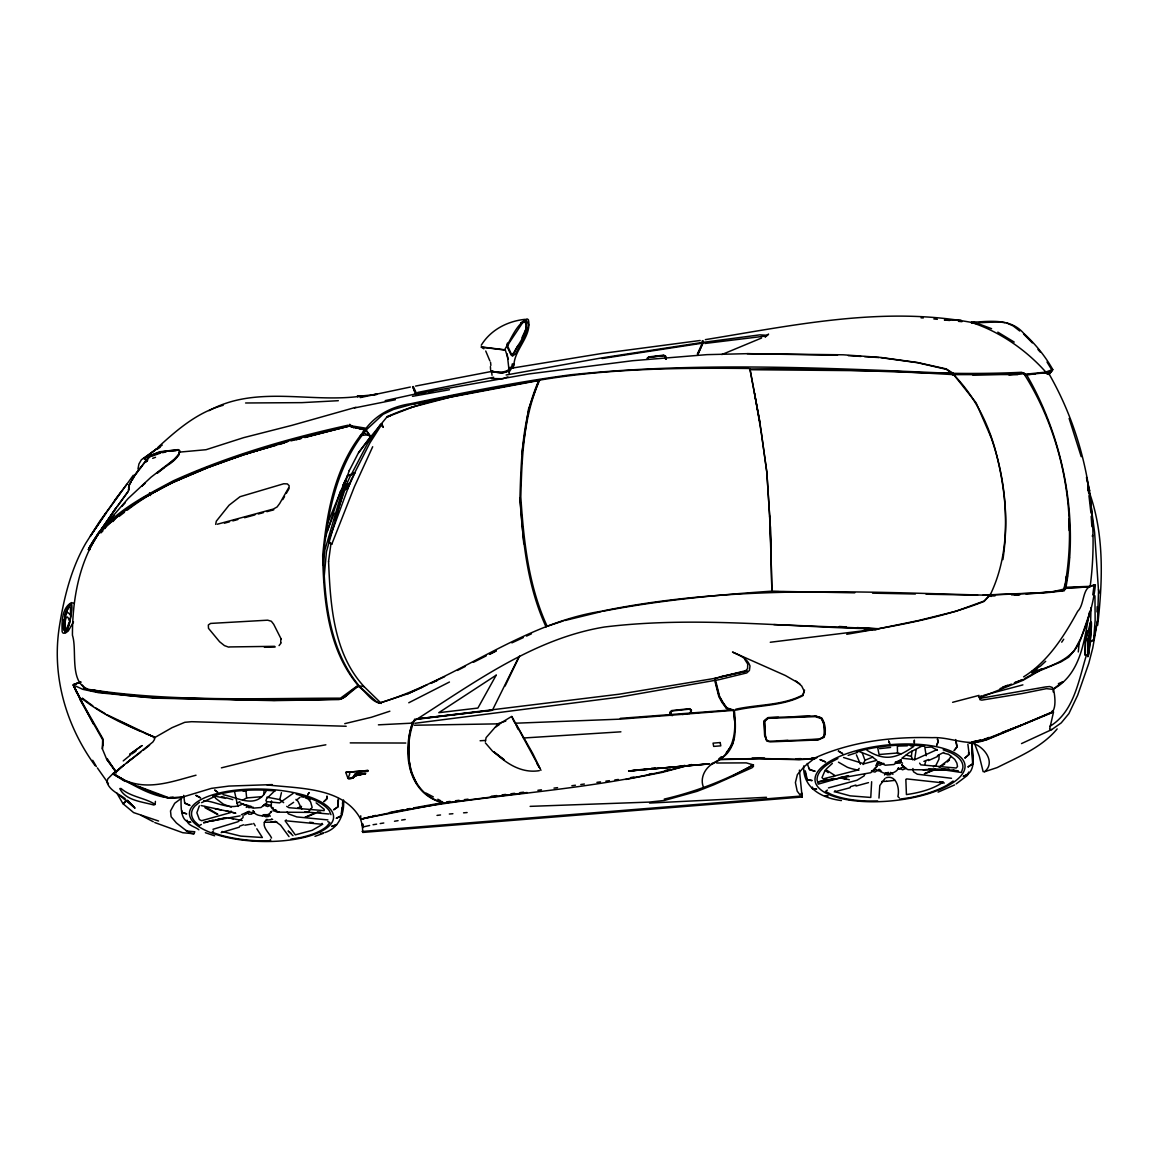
<?xml version="1.0" encoding="UTF-8"?>
<svg xmlns="http://www.w3.org/2000/svg" width="1159" height="1159" viewBox="0 0 1159 1159"><rect width="100%" height="100%" fill="white"/><g stroke="black" fill="none" stroke-linecap="round" stroke-linejoin="round"><path stroke-width="1.5" d="M243.042 815.617L242.999 817.617L237.972 821.745L212.981 829.293M337.834 806.621L338.008 800.159M1089.634 495.574L1094.589 532.213L1098.529 590.974L1097.501 620.616L1093.676 639.667L1090.011 641.391M878.971 798.073L879.811 785.527L884.969 778.486M1090.662 621.702L1090.981 607.765M360.753 815.806L360.666 819.37L362.796 827.004L369.634 825.483M362.101 831.467L802.071 795.972L802.144 797.015L362.753 832.437L362.289 823.745M338.428 798.565L338.095 806.823L333.618 809.793L337.689 806.954M1097.008 611.923L1097.196 606.635M1085.012 655.038L1085.519 640.913L1087.272 630.887M280.724 642.187L280.869 638.638M939.123 754.857L938.949 759.217L935.979 765.215L933.386 766.838M1092.502 535.226L1092.372 536.429M271.51 800.912L271.249 806.07L267.758 804.52L263.093 805.592M231.047 810.981L230.989 812.473L201.579 820.717L199.377 819.558L196.871 812.734L199.348 805.882M89.04 548.193L88.953 549.772L97.979 534.386L88.359 549.583L89.808 549.67M1090.039 627.816L1090.344 622.513L1085.375 642.651L1085.201 655.023M89.489 547.338L98.414 532.763L128.156 498.5L151.148 477.102L174.458 459.21L178.66 454.342L179.471 450.721L178.269 449.605L159.565 451.764L144.165 458.109L146.686 460.036L135.081 474.654L130.561 482.376M343.499 799.956C344.73 813.763 338.79 828.134 324.882 832.568M697.761 354.495L702.876 343.078M263.759 794.726L264.006 791.133M991.003 596.479L989.974 595.378C1012.169 549.96 1007.75 496.095 994.958 448.634C987.106 421.021 973.792 395.176 953.524 374.632L888.591 370.938L750.018 369.707L759.855 422.137M1093.676 639.667L1095.139 620.224L1094.951 595.842M702.948 340.572L703.441 342.311M702.296 340.659L702.311 343.194L697.327 354.089M1087.707 641.709L1087.968 638.377M187.005 820.195C187.178 825.411 195.741 826.918 198.87 829.786M702.673 341.543L702.861 343.412M155.147 804.404C144.933 797.754 130.793 797.073 121.043 788.497L119.812 788.584C125.549 800.681 142.427 801.695 153.799 805.012L155.147 804.404L155.407 801.376M1090.025 630.539L1090.474 625.208M103.05 745.44L103.108 739.152L80.971 700.456L82.651 698.413L92.807 705.831M323.868 580.181L326.447 551.684L343.484 491.402L349.612 484.172L348.395 483.477L342.18 490.706L324.708 550.612L323.144 564.969M342.456 804.1L342.716 801.275M343.107 801.289L341.325 815.922L336.211 818.297L340.963 815.907M1067.932 572.474L1068.265 569.069M1068.917 562.231L1069.409 557.102M1078.29 651.952L1079.058 644.172M1097.66 625.324C1102.571 582.093 1104.426 536.646 1090.228 494.951M107.179 758.594L116.451 772.807L106.657 759.217L102.369 748.859L102.658 739.761L81 701.47L80.174 699.384L82.014 698.558C103.499 715.61 128.953 726.679 154.19 736.95L154.524 739.442L152.872 742.006L113.408 773.459L125.694 781.224L156.9 794.422L168.055 798.029L183.397 796.827L211.431 788.366L228.96 786.077L272.293 784.585M1002.897 559.623C1009.112 518.015 1004.795 475.204 990.409 435.668M129.301 486.432L128.258 491.445L117.03 506.889M912.741 759.768L911.365 756.421L912.003 751.061M341.297 813.98L342.035 807.794M1097.486 620.978L1092.778 647.881L1088.779 663.368L1077.653 695.255L1068.902 713.596L1061.224 722.897L1051.72 729.605L1021.514 743.585M691.097 712.915L691.445 710.09L689.677 708.671L671.684 710.568L670.003 712.104L670.366 715.364M64.165 619.543C60.659 638.493 69.54 629.931 70.467 618.066A23.557 3.781 -78.6 0 0 71.235 611.677C72.539 596.045 64.658 611.546 64.6 617.196M1042.202 592.8L1062.296 591.061L1065.715 587.975L1087.837 587.034L1095.385 584.773C1093.618 602.651 1088.533 620.065 1081.564 636.566C1075.233 659.196 1051.836 665.672 1032.263 672.539L1032.843 673.901L1038.087 670.858M328.562 561.362L330.967 543.6M1092.778 594.857L1094.183 584.788M968.649 772.097L967.461 775.357L956.161 783.919M521.709 454.415L528.49 409.199L538.935 380.471L450.431 397.16L410.808 407.533M80.594 682.129L73.901 684.346L73.625 685.983L93.372 723.998M145.078 462.18C151.467 450.938 167.345 451.242 178.703 449.967L179.92 451.068C177.515 461.862 164.317 465.831 157.189 473.205L164.201 467.801M914.61 759.797L916.132 749.873M953.35 375.212L953.408 373.459L946.222 368.895L917.638 362.535L880.883 357.465L843.216 354.799L747.207 353.669L706.961 354.64L632.568 360.71L528.866 373.951L414.647 394.161L385.208 400.637M64.136 620.051C63.383 663.962 81.362 572.633 64.991 615.704M884.52 774.965L885.563 773.183L888.46 772.387M1063.759 590.626L1064.904 584.266M1065.758 579.486L1066.323 576.298M513.249 367.997L513.799 364.94L512.09 364.781M1047.968 373.806L1048.2 372.474L1025.816 374.763L1025.237 375.617M1065.961 584.107L1064.136 590.873M1066.57 580.789L1067.468 575.835M367.664 771.416L368.055 770.489L345.744 772.387L347.975 778.413L353.336 777.327M69.395 621.036C64.701 605.143 62.6 642.839 68.888 622.89M485.404 741.34L486.114 737.602L496.646 725.563L511.727 716.378L532.966 753.872L540.963 770.358M137.95 469.12L138.935 463.962L141.398 459.732L162.231 445.099M877.667 800.941L866.918 801.043A73.234 27.222 -5.8 0 1 831.467 794.494L825.498 791.467L827.396 790.047M1089.46 612.097C1084.273 639.985 1081.115 674.219 1053.024 689.272L1053.227 691.981M1086.534 654.777C1078.667 680.043 1074.176 711.829 1049.706 726.432M103.079 741.557L102.369 748.859M215.675 524.375L216.313 521.173L229.076 505.208L240.029 496.704L283.709 483.767L287.36 483.897L289.156 485.693L288.939 488.779L286.287 493.415M705.353 339.645C793.118 325.375 882.463 305.962 971.358 322.39C989.337 321.362 1010.474 317.899 1023.73 333.372C1035.204 343.846 1045.157 356.016 1052.778 369.576L1049.489 373.864M912.901 768.504L913.466 771.778L917.363 774.212L951.481 778.283M322.115 823.354L321.796 824.773L312.148 830.337L295.299 834.857L285.128 820.804L286.345 819.964M283.651 802.636L279.812 799.609L281.434 792.698M1047.156 374.082L1047.808 371.923L1025.382 374.227L1021.63 372.285C931.054 376.718 840.623 366.881 749.96 369.055L748.656 368.475C678.681 367.736 607.953 368.475 538.921 380.239L449.402 396.407L411.503 404.433L393.553 409.417L383.122 414.285L366.056 430.061L349.25 425.846L304.788 437.32M357.218 396.436L377.008 394.364M875.74 765.36L878.276 763.259L884.042 763.491M799.42 770.141L802.144 797.015L801.767 793.06L799.942 794.784L797.189 791.119L795.407 782.557L797.363 774.618L804.418 766.432L815.168 757.812C851.474 741.47 892.473 736.559 932.198 737.66C951.032 736.631 969.388 747.903 987.671 739.036L1052.169 712.292C1056.327 707.164 1054.98 696.182 1053.574 689.431L1046.418 688.649L1022.368 693.488L981.818 700.137L979.79 699.63L980.818 697.341L1023.209 680.217L1039.217 670.887M128.504 487.359L130.576 482.144M373.633 394.582L376.965 394.321M734.371 737.008L732.43 744.31L726.302 752.698M357.146 775.371C380.109 770.605 348.989 777.298 356.697 773.111M73.437 685.056L82.695 689.301L98.544 692.691L154.306 698.153L273.944 700.615L338.79 699.572C348.888 698.24 353.625 682.579 364.259 686.794L381.383 703.47M70.438 614.792C71.771 594.364 62.586 619.645 64.122 625.165C65.701 641.593 62.543 603.158 70.206 614.965M1047.2 373.792L1047.49 372.72M365.099 773.444L358.189 774.98M899.239 769.286L901.832 767.461L905.367 767.635M1090.547 610.358L1081.376 637.247L1074.263 650.677L1068.67 657.196L1061.108 661.789L1034.393 673.017L1041.246 668.96M901.18 760.999L900.427 763.057L895.559 763.274M924.824 764.317L925.737 761.463M325.23 537.646L340.355 491.445L345.831 485.114M344.339 485.592L349.279 470.38M286.708 806.374L288.982 807.693L324.114 810.648L324.23 809.286L316.146 802.868M334.618 519.623L345.092 489.214M804.534 690.141L802.868 694.922C782.774 705.672 757.798 704.281 735.748 709.221M967.953 773.908L963.274 776.385C977.124 772.705 972.749 754.741 971.937 744.223M1023.629 373.995L1024.02 372.923M846.751 634.292C893.125 626.193 940.152 618.747 984.15 601.391L990.51 594.06L990.076 596.204L990.09 595.277L987.482 595.248C858.558 591.684 727.997 584.976 600.797 611.358C520.42 624.136 456.211 680.203 379.254 703.035C370.677 700.934 366.012 691.735 359.131 686.852L358.421 686.2M538.921 380.239C522.405 417.197 521.115 458.384 519.942 498.225C522.897 542.021 527.461 586.744 546.121 627.019M539.891 379.674C523.288 416.371 521.941 457.37 520.811 496.994C523.738 540.963 528.475 585.831 547.164 626.28L563.158 620.978M327.215 531.329L334.14 513.133M342.934 489.967L344.194 486.664M864.817 773.676L864.194 775.806L857.037 780.239L828.468 787.903M1089.779 494.4L1088.924 487.881M1040.666 373.343L1045.925 372.792L1045.795 372.053C1025.918 349.67 999.29 331.445 971.358 322.39M328.634 542.426L331.822 544.107L354.408 486.693L372.691 446.737M144.904 459.065L145.165 458.254L143.571 458.254L146.367 460.427M506.932 344.484L507.526 343.021M327.418 523.636L345.237 480.449L346.483 481.159M267.019 784.86C298.573 788.685 343.441 786.773 360.608 819.065L442.564 803.259L442.245 801.564L443.231 803.129L527.128 792.51M82.014 698.558L80.478 700.108L81.912 699.717M73.51 621.919L68.193 631.061L65.281 633.162L63.151 633.205L62.151 631.785C61.731 621.963 61.804 607.924 71.481 602.593L74.118 603.433M82.651 698.413L80.478 700.108L73.191 684.882L81 682.028L73.901 684.346M105.034 528.49L106.309 525.578L117.262 516.248L142.514 498.283L173.546 481.753M697.979 354.263L703.267 342.34L759.782 334.864L766.707 335.255L765.143 337.052L768.576 334.14L766.707 335.704M863.049 764.549L864.962 760.246L872.814 757.073M154.77 822.542L182.745 832.713L193.901 833.756L194.813 831.756L186.295 831.003M343.875 487.982L343.281 484.723L347.338 475.842L355.031 472.626L347.599 488.837L344.18 489.605M347.599 488.837L346.7 483.94L350.757 475.06L355.031 472.626M969.88 742.933C981.412 743.397 997.233 761.347 984.585 771.72L983.122 771.633L979.355 756.305L974.487 743.368M715.175 680.333L715.175 678.305L747.294 671.003L719.956 676.842M418.196 719.116L492.416 710.235L518.783 657.023M521.941 337.805L525.693 329.547L526.519 325.128L524.592 321.115L520.652 323.361M505.049 686.07L519.551 656.081M262.282 815.893L262.687 815.154M1064.295 590.105L1065.715 587.975M517.914 345.614L514.306 352.611L511.047 355.002L506.729 345.802M349.279 470.626L358.58 452.546L370.619 436.653L366.056 430.061M246.244 807.417L247.693 806.186L250.895 806.142M351.278 474.538L367.649 443.346L380.543 424.339L381.977 424.064L383.31 427.338L381.47 425.339M882.868 763.578L880.159 765.172L877.595 764.954L876.711 763.028M891.937 772.85L890.054 774.734L887.258 774.965L885.244 773.401M336.356 824.585L331.59 826.425L336.617 824.904M877.349 770.315L875.016 772.082L871.438 771.155M99.529 531.778L98.08 534.183M129.938 483.984L131.242 481.651M288.533 488.011L279.696 503.47L277.073 506.99L273.336 509.062L217.284 524.245M282.767 499.601L284.534 496.516M145.701 461.137L146.556 459.674L147.628 459.906L145.947 461.789M309.004 792.611L307.642 794.944L309.047 792.727M825.222 770.098L821.992 777.602L823.194 778.877L857.863 770.025L859.167 768.374M132.097 480.203L134.676 475.842M414.661 719.536C403.028 747.12 405.925 792.51 442.608 802.463L443.231 803.129M1085.085 653.922L1084.998 650.576M354.784 774.473L352.771 778.008C341.499 782.311 356.059 770.358 345.889 772.43L367.852 770.46M88.359 549.583L93.908 540.5M874.393 768.996L874.944 768.098L873.234 770.865L877.131 766.244L875.856 767.215M412.285 723.39C402.492 752.278 407.302 793.031 441.941 802.593L442.564 803.259M412.894 723.317C407.49 734.154 409.098 747.323 408.968 759.029M193.901 833.756L190.279 833.22L184.426 829.236L176.385 822.948L171.112 816.747L170.503 810.952L174.705 803.274L183.397 796.827M381.977 424.064L369.909 442.868L350.989 480.101L328.475 541.296L331.822 544.107M1024.817 375.11L1025.382 374.227M88.692 548.758C105.962 515.32 141.601 497.747 173.343 480.797C229.12 455.603 288.127 438.45 347.801 425.266L366.099 428.236C377.139 414.024 392.887 406.331 410.489 403.767C463.643 392.655 516.943 381.905 570.793 374.777C697.037 361.666 824.527 367.867 951.003 373.328L953.408 373.459M513.799 364.94L509.134 372.01M269.511 814.791L268.323 816.559L265.744 816.776L263.339 815.299M1061.716 642.202L1063.716 639.232M370.721 816.515L360.666 819.37C467.874 793.118 580.108 794.509 686.65 765.621M358.58 452.778L370.793 436.668L366.056 430.293L364.462 430.482C335.241 465.15 326.809 511.698 322.695 555.567C323.636 600.13 327.997 648.924 357.479 684.679L376.921 702.035L379.659 703.122L407.91 693.748L422.658 687.099M100.558 530.344L116.001 508.366M951.075 756.334L948.294 760.29L949.047 759.507L939.109 767.142M105.295 514.089L133.328 475.219M120.695 492.387L99.703 521.333L85.752 543.281C70.96 568.924 63.919 597.899 59.326 626.903C51.619 676.277 66.049 725.621 95.139 765.693M814.169 759.188L815.168 757.812L816.878 757.783M117.001 506.729L127.867 491.677M245.882 813.792L249.417 811.966L254.024 813.183M253.285 812.517L251.546 814.169L248.866 814.183L246.838 812.546M272.988 810.851L275.885 809.822M127.128 800.072L122.955 803.665L116.755 792.959M1094.531 584.947L1087.808 586.99L1066.266 588.048L1065.947 587.265C1079.159 515.697 1061.847 435.074 1026.628 374.85M140.239 468.193L146.556 459.674L147.265 461.296M728.46 709.12L733.661 710.279M114.48 500.558L126.867 484.274M135.531 474.393L138.269 470.8M270.308 805.23L267.686 806.534L264.759 805.462M241.434 814.647L249.127 811.3L244.419 814.98M279.058 645.606L281.159 642.897M481.26 345.237C490.605 329.851 507.628 321.057 525.215 319.333M135.067 474.871L141.731 466.411M106.28 524.824L109.569 520.782M111.757 518.087L113.944 515.407M512.539 355.19C517.146 344.875 528.576 333.778 525.722 321.753L522.999 321.405L520.695 323.332M112.887 521.593L117.233 516.479L100.369 532.126M906.251 768.287L902.571 769.808L900.065 768.446M179.094 454.69L169.866 463.484M353.944 776.704L352.887 778.008M897.617 768.996L898.631 767.794C896.139 774.589 882.636 775.951 879.058 769.402L880.956 770.807M145.686 461.369L146.541 459.891M145.397 462.398L147.628 459.906L146.99 459.297L151.076 455.632L160.101 452.401M1057.167 728.91C1041.579 747.642 1018.355 756.841 997.16 767.577L984.585 771.72M308.816 811.155L312.177 807.446L310.612 801.985L308.569 799.348M121.825 506.454L125.244 502.716M509.033 370.894L508.497 370.329L513.973 364.056C515.335 348.439 532.111 335.588 528.374 319.667L527.041 318.884C515.987 324.94 511.38 338.689 505.02 349.076L508.193 359.116M826.164 769.098L832.35 763.433M1048.794 374.502L1052.473 370.344L1045.925 372.792M100.876 532.937L102.905 530.88M266.15 791.061C255.719 809.199 239.058 797.841 223.021 794.683M113.408 773.459L116.364 771.851L106.657 759.217M144.165 458.109L159.841 446.447M716.697 763.013L746.295 762.883L753.278 764.882C725.635 780.224 695.197 791.916 664.223 799.102M1023.6 676.856C1048.113 661.543 1064.092 636.175 1077.696 611.315C1083.94 605.491 1082.52 590.612 1089.46 586.758L1090.025 587.034M113.452 773.14L107.773 778.891L106.932 782.079C109.439 790.366 118.711 793.901 125.172 798.638M1045.679 661.282L1040.623 665.961L1031.858 671.568L1032.263 672.539M129.2 507.917L131.793 505.512M691.155 710.351L689.634 709.134L671.916 710.96L670.38 712.292L670.699 715.451M947.265 761.999L949.482 759.985M353.611 777.095L355.089 775.979M671.916 710.96L670.699 712.046L670.974 715.146L672.336 715.668M647.707 358.392L648.823 357.392L663.614 355.639L665.136 356.407L665.57 359.16M647.128 358.261L648.663 356.914L663.73 355.147L665.701 356.19L666.15 359.015M647.446 358.479L648.779 357.305L663.716 355.538L665.454 356.436L665.889 359.218M365.027 773.748L356.248 775.429L352.771 778.008L355.19 773.893L360.304 772.343L357.32 773.01M157.74 447.548C176.965 429.902 197.421 412.184 223.209 405.273M213.56 830.887L211.981 832.234L220.138 834.987A70.033 25.44 1.6 0 0 259.978 840.883L270.583 840.941L270.409 839.348M266.932 819.283C259.442 825.15 269.12 832.379 271.554 838.029M123.231 760.912L130.59 754.857M721.463 756.668L719.058 758.667L719.348 759.623L712.626 763.404M156.233 449.04L146.063 457.37L150.163 454.357M274.944 790.641L266.628 798.667L265.904 800.753L266.86 801.622L279.58 802.912L292.923 793.538M296.342 800.275L299.964 797.334M143.267 750.25L149.583 745.208M131.72 758.826L126.563 762.912L140.732 752.205M719.42 758.768L719.681 759.362C737.341 749.424 736.182 728.272 734.4 710.8M270.38 812.285L271.568 811.329C268.482 817.428 255.226 817.269 252.981 810.663L254.458 812.198M874.944 768.91L870.742 772.72L817.646 782.064L826.961 779.341M118.913 516.537L124.462 512.292M127.229 510.177C173.836 474.147 232.365 458.747 287.577 440.956M358.464 685.998L344.962 696.762L340.384 699.08L274.075 700.311L154.669 697.617L98.95 692.126L88.663 690.098L83.419 687.823M357.957 685.418L340.5 698.167C256.747 698.225 172.01 702.122 88.939 689.431C68.598 683.288 77.494 650.387 72.438 635.262C72.394 599.797 79.029 561.115 100.022 531.764C130.185 501.586 169.417 482.724 208.533 466.961M263.919 805.114L266.773 802.97L260.963 807.519L253.14 808.156L242.593 804.129M293.633 802.318L288.678 805.664M131.923 753.929L135.922 751.119M495.501 727.171L499.543 724.404M713.437 763.303C704.715 767.823 699.268 779.036 703.948 788.279M508.497 370.329L513.973 364.056L512.264 363.897M491.315 371.01C496.11 372.662 506.599 374.212 508.873 369.127M157.001 449.33L159.985 447.36M940.369 766.823L944.715 763.955M125.288 802.129L122.955 803.665L133.604 812.589L158.595 821.036M821.282 738.283L823.687 736.704L824.657 734.444L824.063 724.723M246.316 813.082L248.345 811.793M88.953 549.772L89.88 549.192M871.771 770.778L875.929 769.576L878.392 770.996M201.594 802.665L214.386 796.668M688.881 713.741L690.445 712.857L690.778 710.163L689.489 709.163M1024.368 678.71L1036.812 671.742M733.169 775.878L753.509 764.752M238.16 806.418L237.073 803.158L239.826 801.666M242.564 800.174L246.679 797.943L261.948 796.668M201.347 824.469L199.276 825.585L195.06 821.818A70.033 25.44 1.6 0 1 194.944 806.012L199.464 802.318M263.701 814.69L268.497 814.676L270.337 816.182M141.934 498.906L173.517 482.014L208.519 467.222L244.998 453.908M1093.603 640.333L1090.054 642.173M154.712 737.588L172.083 727.649L184.803 722.303L191.641 721.695L346.193 726.258M489.837 654.241L496.124 650.996M315.596 812.734L304.904 817.283M315.581 813.227L306.005 817.182M497.37 723.882L505.788 721.043M408.765 702.774L449.446 682.014M457.385 670.438L465.396 666.382M473.408 662.325L486.229 655.849M489.431 654.227L495.849 650.981M934.994 769.199L924.375 773.676M937.399 755.581L943.73 752.423M1064.846 589.685L1062.615 590.786L1033.451 593.278L982.861 595.248M954.552 784.947L938.095 792.148M407.91 693.748L427.048 684.853M430.235 683.375L444.592 676.711M922.868 745.628L909.105 752.684L901.876 758.247L914.929 759.609L937.211 749.525M511.872 642.883L523.288 637.595M526.548 636.088L531.445 633.814M721.854 354.553L761.564 338.022M937.544 756.508L928.489 760.579M390.554 415.791L387.178 416.907L390.148 415.559M1037.131 669.351L1031.858 671.568M895.921 762.086L901.224 759.681L893.85 764.52L885.346 765.215L877.508 761.637L880.811 762.68M253.082 807.142L248.75 807.693L247.2 805.911M430.844 683.39L437.392 680.434M355.074 776.095L356.407 775.458M242.68 803.94C230.279 811.039 216.574 801.42 203.752 800.637M1023.209 724.375L1052.923 711.655L1052.314 710.757M1045.795 372.053L1052.778 369.576M173.024 482.347L208.113 467.541L244.578 454.415L287.939 440.855M387.178 416.907L414.227 406.447M1058.37 683.665L1062.832 681.825L1053.024 689.272L1052.372 687.475L1049.619 686.534L1045.534 686.939L981.05 698.182L978.819 696.689M1000.014 688.634L1011.416 684.114M1014.676 682.81L1022.817 679.58L1014.386 682.723M923.897 761.391L928.62 759.507M987.54 738.5L1021.615 725.07L1002.028 732.488M925.244 773.517L933.328 770.358M209.04 410.648C255.371 385.324 308.178 402.463 357.624 396.61M984.063 739.297L988.96 737.443M1002.593 687.128L1007.649 685.244M355.683 775.82L357.16 775.255M151.699 456.24L160.695 452.995M152.669 458.327L155.523 457.312M314.987 836.349L323.332 833.35M239.58 826.193L243.607 824.759M507.874 376.907L502.803 378.703L491.329 378.558M1032.321 673.466L1035.784 672.249M389.859 711.206L371.373 717.276L344.759 723.651M875.002 630.018L878.406 628.917L857.066 627.584M239.305 827.164L221.181 832.611M848.142 755.407L857.747 752.336M203.68 823.064L213.126 820.079M508.975 370.243L502.311 372.227L495.559 372.039L490.663 370.619M980.442 696.24L982.093 695.748M855.965 786.048L868.482 782.629M850.373 786.686L855.95 785.049M828.757 779.732L833.64 778.326M287.678 441.724L244.955 454.183L275.712 445.375M279.131 444.404L284.259 442.941M367.78 771.3L359.029 772.546M886.027 777.747C896.544 774.444 899.877 788.946 897.877 796.566L899.21 797.74M355.9 407.273L291.938 425.339L243.593 437.667L206.056 449.706L179.384 452.126M266.237 820.108L271.322 819.688M244.853 825.208L252.227 823.948M850.213 787.714L834.205 791.916M691.532 764.534L662.05 772.445L625.73 779.471M224.44 523.173L229.468 521.811M232.814 520.898L237.841 519.522M196.016 775.212C173.415 781.152 149.656 790.279 126.577 781.007M244.578 517.696L254.879 514.915M258.312 513.988L263.455 512.611M266.889 511.684L273.756 509.83M564.766 620.543L601.26 611.633M98.964 533.154L116.03 507.845L99.5 532.01L100.254 531.141M665.237 770.576L670.424 769.199M983.788 695.284L1022.89 684.868M677.146 767.403L684.824 765.375M952.626 702.311L979.08 695.386M221.398 767.852L285.143 752.046L325.867 744.802M291.097 440.84L301.369 438.203M296.226 439.754L301.354 438.435M304.774 437.551L349.236 426.077L366.056 430.293C336.994 465.498 327.722 512.032 323.448 556.32C324.607 601.13 329.417 650.054 359.16 685.882M507.048 385.802C466.7 394.118 425.092 399.696 387.178 416.675L370.793 436.668L362.825 432.191M212.72 820.905L226.527 817.689L217.501 819.297M837.914 758.522L830.293 762.579A73.234 27.222 -5.8 0 0 817.095 779.993L818.196 784.136L842.434 777.211M287.635 441.072L349.236 426.077M395.364 399.754L354.509 407.925M347.338 475.842L350.757 475.06M343.281 484.723L346.7 483.94M980.572 740.079L971.85 742.05L985.918 739.138M649.026 774.241L652.213 773.56M360.29 397.58L410.373 387.034M372.314 816.153L375.748 815.429M389.453 812.56L398.015 810.764M968.663 742.687L970.518 743.136L987.062 739.659L1053.517 712.032L1049.648 729.04L1051.72 729.605M417.776 392.423L493.691 377.226M415.545 386.077L491.141 371.532M411.503 404.433L450.431 396.929M844.172 776.82L848.649 775.951L840.434 777.37M162.463 452.662L166.012 451.996M414.473 719.319L619.181 694.198L715.175 678.305L745.715 670.684L747.584 668.598L747.714 664.006L744.571 659.094M204.027 822.267L240.13 815.864M602.97 611.257C658.24 600.463 714.393 595.118 770.518 591.235L854.734 592.814M399.739 810.402L403.231 809.779M406.722 809.156L410.214 808.518M413.705 807.895L439.898 803.187M506.135 374.994L602.115 357.827L702.586 342.412M412.488 396.335L449.475 389.743M630.612 777.617L634.002 777.008M279.305 811.662L276.929 812.068L274.205 810.778M512.582 368.04L601.898 353.466L700.195 340.485M711.756 763.491L712.93 763.535C734.27 754.205 737.138 730.677 733.401 710.38L726.258 708.192L721.956 702.383L718.826 696.559L714.755 680.405L619.471 697.11L414.908 723.288M373.053 824.73L376.632 824.15M380.195 823.571L383.774 822.991M394.495 821.238L398.073 820.659M401.637 820.079L405.215 819.5M715.175 678.305L715.567 680.275L718.218 679.869L746.744 672.93L749.409 670.467L749.989 665.961C747.338 658.08 739.225 655.357 732.488 652.039L785.382 675.509L799.753 683.767M602.202 358.508L702.311 343.194M857.443 751.583L856.515 751.713L867.381 749.062A73.234 27.222 -5.8 0 1 913.944 745.194L924.766 746.048L923.535 746.077M704.86 343.484L765.273 336.096M320.406 833.408L323.578 832.973M537.863 790.293L541.441 789.815M553.973 788.12L557.551 787.642M571.865 785.715L575.443 785.237M580.804 784.513L584.382 784.035M596.914 782.354L600.492 781.876M605.867 781.152L609.446 780.673M614.806 779.949L618.384 779.471M895.11 762.318L900.065 761.463L902.542 763.158M719.348 759.623L759 758.768L798.971 759.696L814.951 758.696M800.811 758.638L795.755 758.783M378.413 724.839L410.88 723.202L414.69 720.594C473.93 682.955 533.589 638.623 604.52 627.005C695.458 615.835 787.28 627.251 878.406 628.917L770.271 642.26M446.534 801.869L450.127 801.42M455.487 800.753L459.08 800.304M464.44 799.623L468.033 799.174M491.315 796.247L496.689 795.567M502.05 794.886L505.643 794.437M511.003 793.77L514.596 793.307M519.971 792.64L523.549 792.191M719.681 759.362L759.362 758.464L799.493 759.377L815.617 758.319M646.302 768.895L628.743 771.054L708.7 763.853L628.584 770.981L709.844 763.897M651.561 768.243L655.081 767.809M418.298 393.582L425.483 392.727M429.076 392.307L432.669 391.872M682.26 714.509L687.229 713.93M437.015 815.4L440.521 814.98M417.37 718.797L492.416 710.235M212.691 796.103L221.181 793.698A70.033 25.44 1.6 0 1 263.962 790.119L275.234 790.873M732.966 709.83L620.282 718.363M874.813 629.308L878.406 628.917L863.977 628.555M886.519 781.325L894.907 780.355M879.565 748.642L890.59 747.439M1028.381 374.661L1035.393 373.908M733.401 710.38L620.253 719.145L515.509 723.216M360.406 435.509L367.577 434.813M169.562 451.315L176.067 450.721M1038.609 593.118L1026.005 594.031M864.107 630.163L867.671 629.844M871.249 629.54L878.406 628.917M971.793 748.439L972.285 746.961M923.071 769.837L929.489 769.286M900.978 753.843L897.515 752.988L879.087 754.523L877.754 747.932M449.33 814.024L452.894 813.719M463.557 812.836L467.106 812.546M169.808 797.363L173.111 797.102M362.984 396.074L357.204 396.233M363.042 396.335L357.537 396.668M182.412 797.262C157.175 801.84 133.995 784.802 112.742 773.806L125.013 781.412M480.101 740.76L485.52 740.427M523.433 738.008L620.905 731.822M991.597 328.692L980.239 324.448L971.17 322.564L974.545 322.376M1011.604 594.9L1018.804 594.466M897.544 746.077L907.338 745.816M811.575 758.015L815.168 757.812M243.144 791.235L246.49 791.046M80.797 699.355L73.959 686.331M338.327 400.695L301.92 402.637L245.592 402.984M881.651 781.528L886.621 781.267M270.598 822.311L276.856 821.992M274.031 822.166L264.223 822.282M649.576 803.057L766.519 797.305M978.399 322.753L998.855 321.869L1005.056 322.695M972.618 374.908L1022.6 373.749M809.837 716.175L790.612 716.899M777.269 740.818L787.961 740.384M805.751 739.645L818.051 739.181M530.141 806.36L649.199 802.1L664.353 800.463L697.11 791.322L713.886 784.759L752.003 767.751L753.48 766.403L753.278 764.882M499.254 723.839L414.299 725.244M989.786 596.059L995.059 595.871M1014.386 595.175L1019.659 594.987M778.471 717.32L768.055 717.682L763.897 721.188L764.607 735.357L766.794 741.065L770.17 741.876L818.225 739.935L824.107 737.298C826.381 731.242 825.353 723.404 821.688 718.015L815.328 715.943L767.939 717.667L764.317 720.826L764.853 733.328M948.946 768.982L928.634 769.257L945.136 770.069L961.376 772.488L962.825 768.098A73.234 27.222 -5.8 0 0 950.641 752.655L943.136 749.815M1008.895 374.922L1017.834 374.647M274.697 646.316L229.583 646.939M264.411 647.287L275.132 647.012M976.255 322.579L971.17 322.564M752.133 758L764.549 758.029M304.643 699.587L340.384 699.08M350.235 742.89L405.795 743.035M308.801 812.401L278.783 812.155L272.597 808.953L271.119 807.07L273.307 807.982M766.881 472.785L770.387 527.316L771.894 591.597L779.007 591.684M782.571 591.713L793.249 591.829M944.817 320.029L961.086 320.261M953.958 770.054L908.033 769.663L902.847 766.621M539.326 770.663C521.579 773.546 506.469 763.622 494.14 751.988L504.151 759.782L492.633 751.293L485.346 742.847M747.207 353.669L837.508 355.248M926.07 594.205L977.588 595.147M872.568 593.162L915.378 594.002M988.236 595.349L990.047 595.291L984.063 601.057L955.943 611.257L918.276 620.587L878.768 628.7L773.806 624.585M274.466 700.282L228.946 699.225L253.343 699.616C204.39 697.457 154.799 700.847 106.309 692.401M1065.049 588.627L1065.932 588.656L1065.049 589.062L1065.947 587.265L1090.184 586.324C1099.833 513.365 1085.23 436.19 1048.2 372.474M921.072 317.856L923.303 317.943M287.186 820.92L322.767 824.353M304.831 811.894L329.055 814.009M848.33 355.668L860.978 356.436M864.585 356.668L879.029 357.552M951.858 374.299L954.35 375.415L976.11 402.868L990.452 435.914M839.29 626.468L846.403 626.918M941.557 769.025L944.947 769.243M505.223 349.844L481.289 346.932M505.223 350.076L481.289 347.149L483.868 348.801M939.804 781.688L943.368 782.006C932.763 789.322 919.159 792.785 906.425 794.581L905.845 779.283M944.324 783.02L906.744 778.906M933.835 318.957L937.356 319.305M944.382 319.985L949.656 320.492M958.435 321.347L961.956 321.68M309.612 822.267L313.046 822.629M168.171 797.493L138.211 786.309M825.034 796.045L828.091 795.929L826.208 796.074M317.363 811.836L320.695 812.213M953.306 770.257L958.334 770.851M327.91 819.92L296.834 816.921L288.417 813.893L287.099 811.981M296.211 794.248L305.628 796.798A70.033 25.44 1.6 0 1 329.33 810.793L330.981 814.69M880.84 357.653L917.595 362.724L946.309 369.33L950.916 372.532M815.125 715.972L821.354 717.856L823.817 722.999M92.59 690.156L96.023 690.706M93.053 690.199L96.255 690.721M990.597 594.77L1050.184 592.394L1064.237 589.004C1078.464 516.32 1063.484 435.784 1023.643 373.256L1010.17 374.56L955.059 374.647L954.35 375.415M910.467 745.788L913.843 746.353C896.747 758.203 885.244 761.724 866.918 750.25M99.457 691.257L102.89 691.822M242.202 820.529L229.279 817.964M301.297 796.74L303.73 797.204M266.874 797.146L279.812 799.609M349.308 426.164L364.94 429.786M227.106 811.184L201.13 805.548M215.212 808.808L221.137 809.996M890.489 772.387L892.937 774.284M244.94 804.781L248.229 805.462M221.441 796.653L224.614 797.32M214.14 795.929L225.57 798.377M841.42 800.565C822.224 798.174 802.68 788.207 803.68 765.969M231.249 812.039L226.121 810.836L235.799 813.212L232.481 812.43M841.709 777.964L849.344 779.775M842.028 778.297L846.722 779.413M944.092 753.249L947.381 754.045M906.179 755.132L911.365 756.421M228.453 817.631L233.365 818.891M979.022 697.66L981.021 698.182M490.721 371.59L502.369 373.126L509.033 371.126L508.497 370.561M226.251 797.783L232.785 799.623M843.578 757.508L864.006 763.795L876.784 760.318L871.554 756.421M859.543 751.684L870.452 755.885M205.36 832.698L214.632 835.813M106.845 714.668L155.219 737.776M228.642 647.128L224.426 645.606L219.602 641.753L208.49 628.337L208.33 624.962L210.605 623.426L267.671 620.181L271.351 621.267L273.712 624.295L281.289 639.319M145.788 733.618L154.683 737.138M231.235 807.099L223.426 804.201L215.574 798.29L214.372 795.06M767.07 740.369L768.287 740.862M305.31 797.841L310.09 799.768M242.825 804.085L250.851 807.359L240.275 802.941M157.32 794.089L164.592 797.117M271.467 818.92L272.655 819.442M127.447 781.557L134.908 784.889M140.282 731.155L118.001 720.492M217.863 814.241L204.766 806.519M216.733 814.053L205.056 807.765M1006.606 322.897L1013.314 326.012L1019.732 331.01M327.809 821.586L329.909 822.644L326.78 826.324A70.033 25.44 1.6 0 1 300.253 837.638L290.851 839.13M835.132 775.632L826.744 770.271M425.976 793.06L433.365 796.928M437.812 799.246L440.768 800.797M953.118 781.007L947.033 785.194A73.234 27.222 -5.8 0 1 910.525 797.566L899.63 799.188M141.195 815.4L153.263 821.745M222.006 831.496L240.782 836.117L262.369 837.508L256.805 828.786M937.399 750.163L931.416 746.976L924.839 747.483L926.186 755.755M125.954 780.891L115.263 775.081L114.321 773.546L114.437 774.458M997.812 332.14L1014.241 342.093M838.464 762.173L847.374 767.287A51.286 19.602 -5.9 0 0 858.906 770.213M95.704 707.946L105.455 713.828M838.334 751.177L842.723 753.669L838.493 751.032M948.366 754.132L954.799 759.449L956.885 763.115L957.522 766.519L956.175 768.026L920.826 764.853L919.609 763.158M144.933 458.848L146.657 460.268M196.19 795.407L200.608 797.899L195.755 795.378M275.103 821.18L280.608 825.194L289.026 836.624M952.191 373.473L953.48 374.4M825.483 770.474L828.221 772.662M291.097 833.393L288.113 831.003L292.995 835.668M118.957 794.842L134.111 807.258L127.287 800.681M820.036 759.739L825.599 761.956L820.355 759.58M795.885 680.956L801.666 685.983L804.158 691.025L802.926 695.617C782.991 706.193 758.623 705.165 736.849 709.96L734.154 710.235L726.939 707.903L722.636 702.064L719.522 696.226L715.567 680.275M349.743 424.31L353.727 427.932M539.92 768.403L515.089 722.622L518.001 729.199M834.857 790.771L836.219 792.09L850.155 795.856L870.771 797.45L871.64 781.731M127.432 800.811L135.024 808.2L127.968 800.941M733.618 710.337L734.531 720.391M714.886 678.899L714.755 680.405M296.009 799.377L298.08 801.449L301.731 809.156M1023.571 334.009L1032.336 342.89M415.139 393.176L416.458 394.712M1037.942 349.438L1040.188 352.046M416.661 393.857L413.299 386.526M415.907 393.973L412.59 386.613M181.789 812.372L186.7 813.864L182.398 812.473L182.093 811.083M364.259 686.794C333.27 653.488 330.373 604.39 328.562 561.231M115.61 771.648L116.19 772.401M726.751 708.714L719.261 696.516L715.567 682.39M97.385 767.924L108.424 783.6M82.347 685.085L84.071 687.562M879.058 769.402L880.492 771.648M1051.662 369.634L1047.012 362.028M253.705 823.383L255.212 825.831M537.066 763.795L539.08 767.113M92.706 760.304L96.371 766.505M185.136 803.144L190.004 805.433L184.745 803.303L183.673 795.364M187.178 821.311L190.786 822.339C179.993 821.934 181.181 806.084 181.021 798.783M809.127 768.258L810.112 769.808L815.125 771.228L809.417 769.706L807.244 763.462M888.663 741.224L889.793 743.585L888.649 741.079M416.255 783.006L410.88 771.416L409.518 762.564M73.191 684.882L77.001 693.372M511.959 716.986L514.147 721.927M485.737 351.032L489.866 360.884M856.4 754.828L860.427 764.259M937.341 739.152L938.095 741.427L936.704 745.353L938.297 741.601L937.544 739.022M413.082 387.367L414.516 391.496M862.166 752.539L864.962 760.246M149.511 492.85L150.467 495.53M1069.12 418.399L1081.217 456.675M806.389 778.283L807.2 779.92L812.14 780.572L807.287 779.601L805.36 771.097M1088.171 488.2L1089.199 491.575M1087.649 484.752L1089.532 491.112L1088.967 487.316M1089.634 494.27L1088.866 491.938M1088.982 493.183L1090.068 496.182L1090.126 493.864M1086.461 477.204L1087.229 480.159M1087.779 487.867L1088.562 490.967M764.998 734.849L766.128 739.485M1087.128 480.145L1086.809 478.754M1087.823 483.317L1088.562 486.476M955.726 741.296L956.957 746.729L954.103 750.612L957.233 746.845L955.682 739.558M1087.779 482.245L1088.258 484.39M1087.62 481.985L1088.069 483.969M234.553 791.539L237.073 803.158M1087.693 487.953L1088.142 490.011M1089.17 488.576L1089.576 490.503M806.432 778.442L804.969 771.184M1086.62 478.218L1087.07 480.42M507.178 353.872L508.7 367.244M1099.022 593.046L1098.544 589.467M749.902 368.504L759.797 421.833L766.867 472.655M754.523 393.263L761.173 431.699M968.576 752.423L968.663 754.755L964.81 758.116L969.17 754.422L967.866 744.15M761.13 431.177L766.823 472.148L770.358 527.374L771.894 591.597M1086.664 478.435L1087.128 481.898M1087.823 487.084L1088.504 492.285M1088.967 495.748L1090.938 512.988M491.735 372.952L492.039 375.255M812.242 787.396L812.517 788.859L816.689 789.062L812.807 788.671L812.589 787.251M971.793 744.715L972.937 763.897L967.881 767.012L972.604 763.68L971.981 748.642M490.547 362.26L490.88 365.375M326.809 796.32L326.867 798.551L323.839 801.724L327.055 798.768L327.099 796.247M245.925 790.873L246.679 797.943M181.702 811.141L181.833 812.546M509.12 371.793L509.308 373.908M508.685 367.012L508.888 369.359M519.942 498.095L523.767 543.745M1091.17 516.407L1091.894 526.679M1068.844 519.189L1069.322 526.041M490.402 366.548L490.59 369.634M362.68 823.759L362.796 827.004M769.619 515.972L771.155 560.898M365.404 428.844L365.433 429.627M897.37 746.295L897.515 752.988M362.593 824.179L362.666 827.772M128.562 490.315L129.156 484.679L128.577 490.098M1069.004 521.709L1069.163 530.576M301.543 806.403A49.055 18.312 1.7 0 1 297.863 807.895M764.708 721.318L765.389 735.342L766.519 739.978L768.489 741.253L817.935 739.529L823.383 737.153C825.512 731.286 824.6 723.68 821.05 718.464L815.096 716.639L768.142 718.348L764.708 721.318M1087.982 641.854C1085.911 686.389 1093.372 616.081 1090.967 622.484L1087.982 641.854M914.364 740.398L914.321 742.919L914.321 740.282M1088.229 643.607C1086.331 682.173 1092.517 620.079 1091.112 625.932L1088.229 643.607M528.562 324.853L526.143 333.212L515.769 353.654L512.379 356.19L507.859 346.541L508.685 343.615L522.434 322.984L526.563 320.652L528.562 324.853M496.182 675.175L477.899 708.062L438.783 712.684L496.182 675.175M91.112 534.994L90.431 536.11L105.817 513.321L91.112 534.994M121.376 767.012L116.842 771.387L123.955 764.954L121.391 767.012M144.846 483.477L142.151 485.853L144.846 483.477M141.977 745.628L129.837 754.277L141.977 745.628M720.188 742.557L713.046 743.151L713.698 746.396L720.797 745.845L720.188 742.557M903.759 766.548L901.688 764.737L904.686 767.359L903.759 766.548M217.573 792.104L214.792 790.163L217.573 792.104M849.301 800.072A75.378 28.033 -5.8 0 0 964.954 767.765A75.378 28.033 -5.8 0 0 855.748 750.815A75.378 28.033 -5.8 0 0 849.301 800.072M221.717 836.132A72.075 26.179 1.6 0 0 333.43 818.674A72.075 26.179 1.6 0 0 229.439 791.032A72.075 26.179 1.6 0 0 221.717 836.132"/></g></svg>
